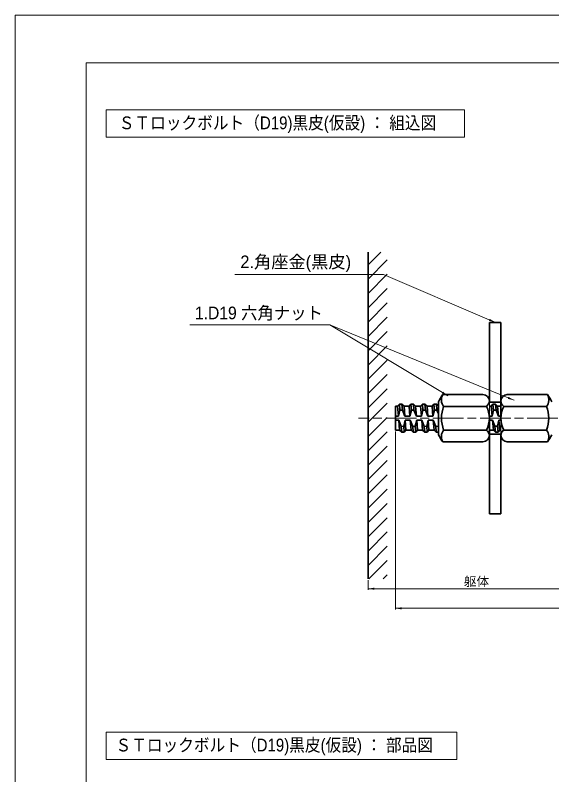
# Model space of a CAD drawing. Units: millimetres at full size, sheet at 1:2; details may follow other scales. Extents: x 2009 to 3691, y 957 to 2145.
# Drawn here: x 2009 to 2430, y 1549 to 2145 of the extents above; entities that cross this region are included whole.
import ezdxf
from ezdxf.enums import TextEntityAlignment as Align

# ---------------------------------------------------------------- set-up
doc = ezdxf.new("R2010")
doc.units = ezdxf.units.MM
doc.header["$LTSCALE"] = 2
doc.linetypes.add('CHAIN', pattern=[18.5, 12, -1.5, 3.5, -1.5])
for name, color, linetype, lineweight in [('0_2', 7, 'Continuous', 13), ('1 外形線', 7, 'Continuous', 35), ('2 細い実線', 3, 'Continuous', 20), ('4中心線', 1, 'CHAIN', 15), ('5 想像線', 7, 'Continuous', 13), ('6寸法線', 4, 'Continuous', 13), ('7 枠・タイトル', 7, 'Continuous', 13), ('Defpoints_3', 7, 'Continuous', 13)]:
    doc.layers.add(name, color=color, linetype=linetype, lineweight=lineweight)
doc.styles.add('ＭＳ Ｐゴシック', font='')
doc.styles.get('ＭＳ Ｐゴシック').set_extended_font_data('MS PGothic')

# ---------------------------------------------------------------- blocks, each defined once
blk = doc.blocks.new('filled_arrow')
at = {"color": 0, "linetype": 'Continuous', "lineweight": -2}
blk.add_solid([(7.5, 1.25), (0, 0), (7.5, -1.25)], dxfattribs=at)

msp = doc.modelspace()

# ---------------------------------------------------------------- hatches: boundary and pattern name
at = {"layer": '2 細い実線'}
h = msp.add_hatch(dxfattribs=at)
h.set_pattern_fill('USER', color=256, style=0, pattern_type=2)
h.set_pattern_definition([(45, (2056.45, 967.971), (-5.61266, 5.61266), [])])
h.paths.add_polyline_path([(2300.543, 1830.352), (2300.543, 1828.863), (2300.543, 1827.353), (2300.543, 1819.502), (2300.544, 1702.81), (2285.544, 1702.81), (2285.543, 1828.862), (2285.542, 1959.127), (2300.542, 1959.127), (2300.543, 1838.203)])

# ---------------------------------------------------------------- linework, layer by layer
at = {"layer": '0_2'}
for p, q in [((2380.716, 1828.863), (2380.716, 1842.313)), ((2389.716, 1828.863), (2389.716, 1815.413))]:
    msp.add_line(p, q, dxfattribs=at)
at = {"layer": '1 外形線'}
for p, q in [((2285.544, 1702.81), (2285.542, 1959.127)), ((2380.716, 1841.363), (2380.717, 1903.867)), ((2389.717, 1903.867), (2380.717, 1903.867)), ((2389.717, 1903.867), (2389.716, 1841.363)), ((2375.666, 1847.363), (2344.179, 1847.363)), ((2394.766, 1847.363), (2426.252, 1847.363)), ((2340.716, 1828.863), (2340.716, 1841.774)), ((2389.714, 1841.383), (2380.714, 1841.383)), ((2389.716, 1828.863), (2389.714, 1841.383)), ((2306.971, 1838.203), (2306.972, 1819.503)), ((2308.752, 1838.203), (2306.971, 1838.203)), ((2310.124, 1839.81), (2308.752, 1838.203)), ((2309.401, 1830.353), (2308.752, 1838.203)), ((2310.505, 1835.203), (2309.401, 1830.353)), ((2310.505, 1835.203), (2310.124, 1839.81)), ((2312.125, 1839.81), (2310.124, 1839.81)), ((2310.505, 1835.203), (2312.505, 1835.202)), ((2312.125, 1839.81), (2313.762, 1838.203)), ((2312.505, 1835.202), (2312.125, 1839.81)), ((2312.505, 1835.202), (2314.411, 1830.353)), ((2314.411, 1830.353), (2313.762, 1838.203)), ((2317.775, 1838.203), (2313.762, 1838.203)), ((2319.148, 1839.802), (2317.775, 1838.203)), ((2318.424, 1830.353), (2317.775, 1838.203)), ((2319.529, 1835.202), (2318.424, 1830.353)), ((2319.529, 1835.202), (2319.148, 1839.802)), ((2321.148, 1839.802), (2319.148, 1839.802)), ((2319.529, 1835.202), (2321.528, 1835.202)), ((2321.148, 1839.802), (2322.785, 1838.203)), ((2321.528, 1835.202), (2321.148, 1839.802)), ((2321.528, 1835.202), (2323.434, 1830.353)), ((2323.434, 1830.353), (2322.785, 1838.203)), ((2326.798, 1838.203), (2322.785, 1838.203)), ((2328.171, 1839.802), (2326.798, 1838.203)), ((2327.447, 1830.353), (2326.798, 1838.203)), ((2328.552, 1835.202), (2327.447, 1830.353)), ((2328.552, 1835.202), (2328.171, 1839.802)), ((2330.171, 1839.802), (2328.171, 1839.802)), ((2328.552, 1835.202), (2330.551, 1835.202)), ((2330.171, 1839.802), (2331.808, 1838.203)), ((2330.551, 1835.202), (2330.171, 1839.802)), ((2330.551, 1835.202), (2332.457, 1830.353)), ((2332.457, 1830.353), (2331.808, 1838.203)), ((2335.821, 1838.203), (2331.808, 1838.203)), ((2337.193, 1839.806), (2335.821, 1838.203)), ((2336.47, 1830.353), (2335.821, 1838.203)), ((2337.575, 1835.202), (2336.47, 1830.353)), ((2337.575, 1835.202), (2337.193, 1839.81)), ((2339.194, 1839.81), (2337.193, 1839.81)), ((2337.575, 1835.202), (2339.574, 1835.202)), ((2339.574, 1835.202), (2339.194, 1839.81)), ((2339.194, 1839.81), (2340.716, 1838.536)), ((2339.574, 1835.202), (2340.716, 1832.296)), ((2378.448, 1838.113), (2344.808, 1838.113)), ((2382.156, 1838.225), (2380.716, 1838.225)), ((2383.549, 1839.825), (2382.156, 1838.225)), ((2382.92, 1830.357), (2382.156, 1838.225)), ((2384.024, 1835.207), (2382.92, 1830.357)), ((2384.024, 1835.207), (2383.549, 1839.825)), ((2385.549, 1839.824), (2383.549, 1839.825)), ((2384.024, 1835.207), (2386.024, 1835.206)), ((2385.549, 1839.824), (2387.166, 1838.225)), ((2386.024, 1835.206), (2385.549, 1839.824)), ((2386.024, 1835.206), (2387.93, 1830.357)), ((2387.93, 1830.357), (2387.166, 1838.225)), ((2389.716, 1838.224), (2387.166, 1838.224)), ((2391.983, 1838.113), (2425.624, 1838.113)), ((2309.401, 1830.353), (2306.971, 1830.353)), ((2318.424, 1830.353), (2314.411, 1830.353)), ((2327.447, 1830.353), (2323.434, 1830.353)), ((2336.47, 1830.353), (2332.457, 1830.353)), ((2340.716, 1828.863), (2340.716, 1815.953)), ((2380.716, 1828.863), (2380.715, 1816.363)), ((2382.92, 1830.357), (2380.716, 1830.357)), ((2389.716, 1830.356), (2387.93, 1830.356)), ((2309.648, 1827.353), (2306.971, 1827.353)), ((2310.297, 1819.503), (2309.648, 1827.353)), ((2311.555, 1822.502), (2309.648, 1827.353)), ((2311.555, 1822.502), (2313.554, 1822.503)), ((2311.935, 1817.903), (2311.555, 1822.502)), ((2313.554, 1822.503), (2314.659, 1827.353)), ((2313.935, 1817.902), (2313.554, 1822.503)), ((2315.307, 1819.503), (2314.658, 1827.353)), ((2318.672, 1827.353), (2314.658, 1827.353)), ((2319.32, 1819.503), (2318.672, 1827.353)), ((2320.578, 1822.502), (2318.672, 1827.353)), ((2320.578, 1822.502), (2322.577, 1822.503)), ((2320.958, 1817.902), (2320.578, 1822.502)), ((2322.577, 1822.503), (2323.682, 1827.353)), ((2322.958, 1817.902), (2322.577, 1822.503)), ((2324.33, 1819.503), (2323.681, 1827.353)), ((2327.695, 1827.353), (2323.681, 1827.353)), ((2328.343, 1819.503), (2327.695, 1827.353)), ((2329.601, 1822.502), (2327.695, 1827.353)), ((2329.601, 1822.502), (2331.601, 1822.503)), ((2329.981, 1817.902), (2329.601, 1822.502)), ((2331.601, 1822.503), (2332.705, 1827.353)), ((2331.981, 1817.902), (2331.601, 1822.503)), ((2333.353, 1819.503), (2332.704, 1827.353)), ((2336.718, 1827.353), (2332.705, 1827.353)), ((2337.366, 1819.503), (2336.718, 1827.353)), ((2338.624, 1822.502), (2336.718, 1827.353)), ((2338.624, 1822.502), (2340.717, 1822.503)), ((2339.004, 1817.902), (2338.624, 1822.502)), ((2383.168, 1827.357), (2380.716, 1827.356)), ((2383.932, 1819.525), (2383.168, 1827.357)), ((2385.074, 1822.506), (2383.168, 1827.357)), ((2385.074, 1822.506), (2387.074, 1822.507)), ((2385.548, 1817.926), (2385.074, 1822.506)), ((2387.074, 1822.507), (2388.178, 1827.357)), ((2387.548, 1817.925), (2387.074, 1822.507)), ((2388.942, 1819.524), (2388.178, 1827.357)), ((2389.716, 1827.356), (2388.178, 1827.356)), ((2310.297, 1819.503), (2306.972, 1819.503)), ((2311.935, 1817.903), (2310.297, 1819.503)), ((2313.935, 1817.902), (2311.935, 1817.903)), ((2313.935, 1817.902), (2315.307, 1819.503)), ((2319.32, 1819.503), (2315.307, 1819.503)), ((2320.958, 1817.902), (2319.32, 1819.503)), ((2322.958, 1817.902), (2320.958, 1817.902)), ((2322.958, 1817.902), (2324.33, 1819.503)), ((2328.343, 1819.503), (2324.33, 1819.503)), ((2329.981, 1817.902), (2328.343, 1819.503)), ((2331.981, 1817.902), (2329.981, 1817.902)), ((2331.981, 1817.902), (2333.353, 1819.503)), ((2337.366, 1819.503), (2333.353, 1819.503)), ((2339.004, 1817.902), (2337.387, 1819.503)), ((2340.622, 1817.902), (2339.004, 1817.902)), ((2378.448, 1819.613), (2344.808, 1819.613)), ((2383.932, 1819.525), (2380.716, 1819.525)), ((2385.548, 1817.926), (2383.932, 1819.525)), ((2387.548, 1817.925), (2385.548, 1817.926)), ((2387.548, 1817.925), (2388.942, 1819.524)), ((2389.716, 1819.524), (2388.942, 1819.524)), ((2391.983, 1819.613), (2425.624, 1819.613)), ((2389.715, 1816.363), (2380.715, 1816.364)), ((2380.715, 1792.867), (2380.715, 1816.363)), ((2389.714, 1753.867), (2389.715, 1816.363)), ((2375.666, 1810.363), (2344.179, 1810.363)), ((2380.715, 1806.267), (2380.714, 1753.867)), ((2394.766, 1810.363), (2426.252, 1810.363)), ((2389.714, 1753.867), (2380.714, 1753.867))]:
    msp.add_line(p, q, dxfattribs=at)
for centre, radius, start, end in [((2367.796, 1828.863), 30, 141.92688, 154.51083), ((2351.383, 1843.207), 8.317, 150.01456, 217.76277), ((2375.666, 1842.313), 5.05, 0, 90), ((2394.766, 1842.313), 5.05, 90, 180), ((2419.049, 1843.207), 8.317, 322.23723, 29.98544), ((2402.636, 1828.863), 30, 25.48917, 38.07312), ((2374.865, 1842.738), 5.85, 307.76305, 357.84183), ((2395.566, 1842.738), 5.85, 182.15817, 232.23695), ((2378.565, 1826.902), 35.57, 161.6268, 176.83824), ((2360.716, 1828.863), 20, 0, 27.54854), ((2409.716, 1828.863), 20, 152.45146, 180), ((2391.867, 1826.902), 35.57, 3.16176, 18.3732), ((2378.565, 1830.825), 35.57, 183.16176, 198.3732), ((2360.716, 1828.863), 20, 332.45146, 0), ((2409.716, 1828.863), 20, 180, 207.54854), ((2391.867, 1830.825), 35.57, 341.6268, 356.83824), ((2351.383, 1814.52), 8.317, 142.23723, 209.98544), ((2374.865, 1814.988), 5.85, 2.15817, 52.23695), ((2395.566, 1814.988), 5.85, 127.76305, 177.84183), ((2419.049, 1814.52), 8.317, 330.01456, 37.76277), ((2367.796, 1828.863), 30, 205.48917, 218.07312), ((2375.666, 1815.413), 5.05, 270, 0), ((2394.766, 1815.413), 5.05, 180, 270), ((2402.636, 1828.863), 30, 321.92688, 334.51083)]:
    msp.add_arc(centre, radius, start, end, dxfattribs=at)
at = {"layer": '4中心線'}
msp.add_line((3507.44, 1828.875), (2277.972, 1828.863), dxfattribs=at)
at = {"layer": '5 想像線'}
for p in [(2064.34, 994.087), (3635.036, 2107.64)]:
    msp.add_line(p, (2064.34, 2107.64), dxfattribs=at)
at = {"layer": '6寸法線'}
for p, q in [((2306.967, 1818.503), (2306.967, 1678.82)), ((2285.544, 1701.81), (2285.544, 1694.184)), ((2285.544, 1695.184), (2455.684, 1695.184)), ((2306.967, 1679.82), (3424.768, 1679.82))]:
    msp.add_line(p, q, dxfattribs=at)
for points in [[(2385.225, 1904.096), (2380.629, 1906.063), (2297.77, 1941.535), (2181.15, 1941.535)], [(2348.216, 1846.394), (2343.93, 1848.969), (2255.446, 1902.138), (2145.782, 1902.138)], [(2400.074, 1842.971), (2395.446, 1844.864), (2255.446, 1902.138)]]:
    msp.add_lwpolyline(points, dxfattribs=at)
at = {"layer": '7 枠・タイトル'}
for p, q in [((2080.177, 2070.67), (2361.147, 2070.67)), ((2080.177, 2070.67), (2080.177, 2049.098)), ((2361.147, 2070.67), (2361.147, 2049.098)), ((2080.177, 2049.098), (2361.147, 2049.098)), ((2080.177, 1582.728), (2355.143, 1582.728)), ((2080.177, 1582.728), (2080.177, 1561.156)), ((2355.143, 1582.728), (2355.143, 1561.156)), ((2080.177, 1561.156), (2355.143, 1561.156))]:
    msp.add_line(p, q, dxfattribs=at)
at = {"layer": 'Defpoints_3'}
msp.add_lwpolyline([(2008.688, 956.864), (3690.688, 956.864), (3690.688, 2144.864), (2008.688, 2144.864)], close=True, dxfattribs=at)

# ---------------------------------------------------------------- block references
at = {"layer": '6寸法線', "xscale": 0.667, "yscale": 0.667}
for p, rotation in [((2385.225, 1904.096), 156.8), ((2348.216, 1846.394), 149), ((2400.074, 1842.971), 157.8)]:
    msp.add_blockref('filled_arrow', p, dxfattribs=dict(at, rotation=rotation))
for p in [(2285.544, 1695.184), (2306.967, 1679.82)]:
    msp.add_blockref('filled_arrow', p, dxfattribs=at)

# ---------------------------------------------------------------- texts
at = {"layer": '6寸法線', "color": 7, "style": 'ＭＳ Ｐゴシック'}
msp.add_text('2.角座金(黒皮)', height=9.897, dxfattribs=at).set_placement((2185.307, 1943.552), align=Align.BOTTOM_LEFT)
at = {"layer": '6寸法線', "color": 7, "style": 'ＭＳ Ｐゴシック', "width": 0.95}
msp.add_text('1.D19 六角ナット', height=9.897, dxfattribs=at).set_placement((2149.695, 1903.49), align=Align.BOTTOM_LEFT)
at = {"layer": '6寸法線', "style": 'ＭＳ Ｐゴシック', "width": 1.05}
msp.add_text('躯体', height=6.928, dxfattribs=at).set_placement((2370.614, 1700.798), align=Align.MIDDLE_CENTER)
at = {"layer": '7 枠・タイトル', "style": 'ＭＳ Ｐゴシック', "width": 0.9}
for s, p in [('ＳＴロックボルト（D19)黒皮(仮設) ： 組込図', (2089.969, 2052.447)), ('ＳＴロックボルト（D19)黒皮(仮設) ： 部品図', (2087.407, 1564.595))]:
    msp.add_text(s, height=10.02, dxfattribs=at).set_placement(p, align=Align.BOTTOM_LEFT)

doc.saveas('drawing.dxf')
